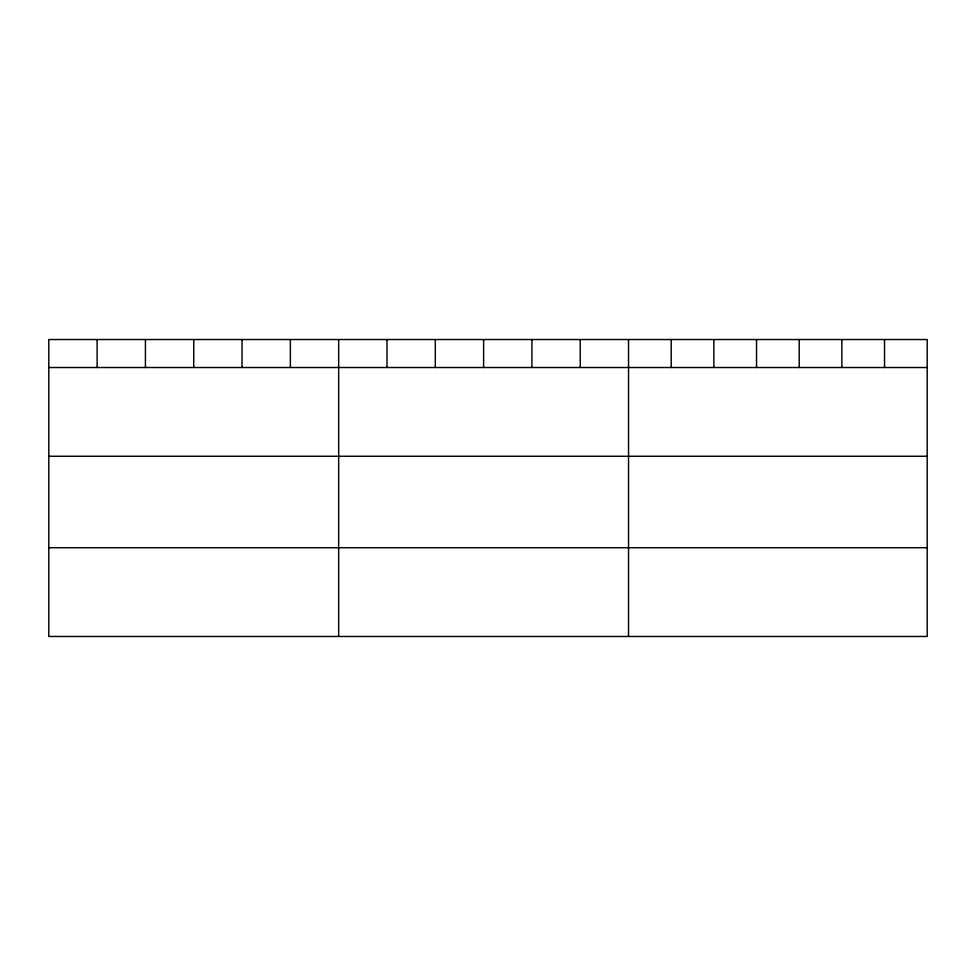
<?xml version="1.0" encoding="UTF-8"?>
<svg xmlns="http://www.w3.org/2000/svg" width="976" height="976" viewBox="0 0 976 976"><rect width="100%" height="100%" fill="white"/><g stroke="black" fill="none" stroke-linecap="round" stroke-linejoin="round"><path stroke-width="1.46" d="M927.2 367.513L927.2 636.474L48.8 636.474L48.8 339.526L927.2 339.526L927.2 367.513L48.8 367.513M48.8 456.268L927.2 456.268M48.8 547.719L927.2 547.719M884.537 339.526L884.537 367.513M841.873 339.526L841.873 367.513M799.21 339.526L799.21 367.513M756.534 339.526L756.534 367.513M713.871 339.526L713.871 367.513M671.207 339.526L671.207 367.513M628.544 339.526L628.544 636.474M580.232 339.526L580.232 367.513M531.92 339.526L531.92 367.513M483.608 339.526L483.608 367.513M435.296 339.526L435.296 367.513M386.984 339.526L386.984 367.513M338.672 339.526L338.672 636.474M290.36 339.526L290.36 367.513M242.048 339.526L242.048 367.513M193.736 339.526L193.736 367.513M145.424 339.526L145.424 367.513M97.112 339.526L97.112 367.513"/></g></svg>
